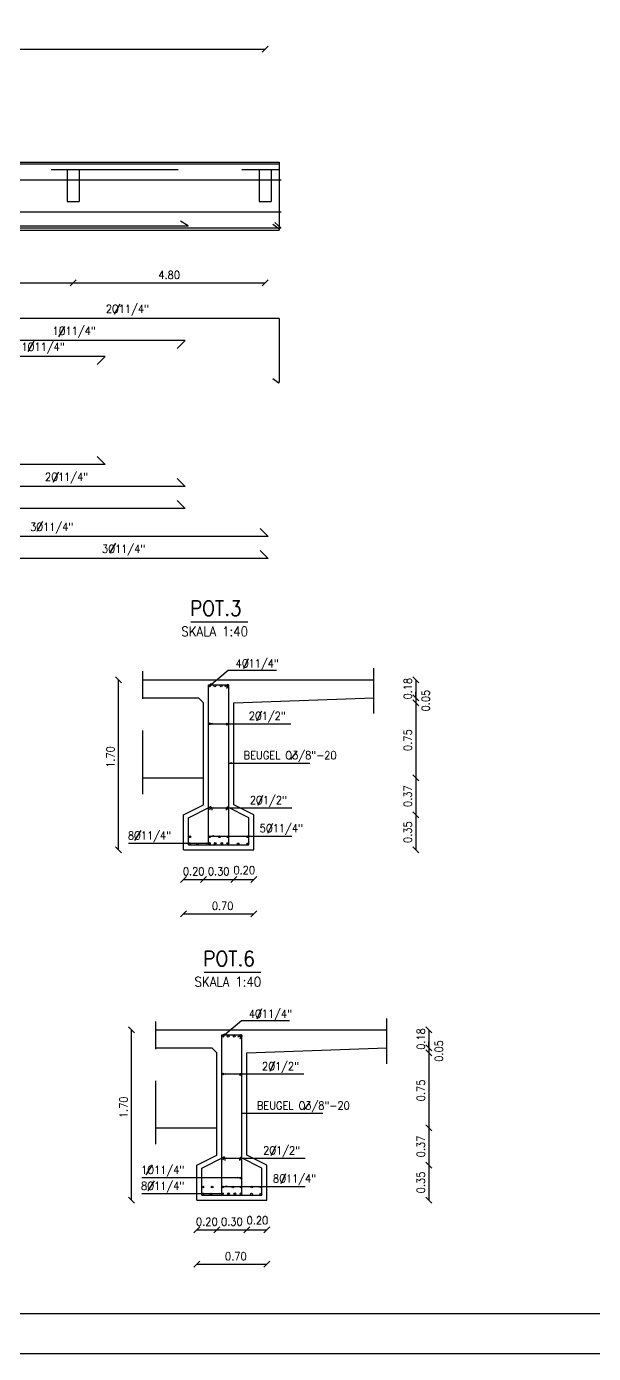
# Model space of a CAD drawing. Header units: metres. Extents: x 95.5 to 179.6, y 508.3 to 567.7.
# Drawn here: x 123.39 to 137.56, y 508.34 to 541.51 of the extents above; entities that cross this region are included whole.
import ezdxf

# ---------------------------------------------------------------- set-up
doc = ezdxf.new("R2010")
doc.units = ezdxf.units.M
doc.header["$MEASUREMENT"] = 0
doc.header["$PDMODE"] = 33
doc.header["$PDSIZE"] = 0.0001
doc.linetypes.add('HIDDEN2', pattern=[4.7625, 3.175, -1.5875])
doc.layers.get('0').update_dxf_attribs({"linetype": 'CONTINUOUS'})
doc.layers.get('DEFPOINTS').update_dxf_attribs({"linetype": 'CONTINUOUS'})
for name, color, linetype in [('2', 2, 'CONTINUOUS'), ('2000', 7, 'CONTINUOUS'), ('3', 3, 'CONTINUOUS'), ('4', 4, 'CONTINUOUS'), ('5', 5, 'CONTINUOUS')]:
    doc.layers.add(name, color=color, linetype=linetype)
doc.styles.get("Standard").update_dxf_attribs({"font": 'Simplex.shx', "width": 0.9})
doc.dimstyles.new('100', dxfattribs={"dimscale": 0, "dimtxt": 0.2, "dimasz": 0.15, "dimexe": 0.1, "dimexo": 0.1, "dimgap": 0.1, "dimtad": 1, "dimrnd": 0.0001, "dimzin": 0, "dimdsep": 46, "dimtxsty": 'Standard', "dimblk1": 'OBLIQUE', "dimblk2": 'OBLIQUE', "dimsah": 1, "dimcen": 0, "dimse1": 1, "dimse2": 1, "dimclrd": 256, "dimclre": 256, "dimclrt": 256, "dimaunit": 1, "dimadec": 0, "dimazin": 0, "dimtfac": 0.1, "dimtdec": 1, "dimtofl": 0, "dimtmove": 0, "dimatfit": 1, "dimldrblk": 'OBLIQUE', "dimfxl": 1, "dimtolj": 1, "dimtzin": 0, "dimarcsym": 0})
doc.dimstyles.new('40$7', dxfattribs={"dimscale": 0, "dimtxt": 0.08, "dimasz": 0.07, "dimexe": 0.1, "dimexo": 0.1, "dimgap": 0.04, "dimtad": 1, "dimrnd": 0.0001, "dimzin": 0, "dimdsep": 46, "dimtxsty": 'Standard', "dimblk1": 'CLOSEDBLANK', "dimblk2": 'CLOSEDBLANK', "dimsah": 1, "dimcen": 0, "dimse1": 1, "dimse2": 1, "dimclrd": 256, "dimclre": 256, "dimclrt": 256, "dimaunit": 1, "dimadec": 0, "dimazin": 0, "dimtfac": 0.1, "dimtdec": 1, "dimtofl": 0, "dimtmove": 0, "dimatfit": 1, "dimldrblk": 'CLOSEDBLANK', "dimfxl": 1, "dimtolj": 1, "dimtzin": 0, "dimarcsym": 0})

# ---------------------------------------------------------------- blocks, each defined once
blk = doc.blocks.new('_OBLIQUE')
at = {"color": 0, "linetype": 'ByBlock'}
blk.add_line((-0.5, -0.5), (0.5, 0.5), dxfattribs=at)
blk = doc.blocks.new('_CLOSEDBLANK')
at = {"color": 0, "linetype": 'ByBlock'}
for p, q in [((-1, 0.17), (0, 0)), ((-1, 0.17), (-1, -0.17)), ((0, 0), (-1, -0.17))]:
    blk.add_line(p, q, dxfattribs=at)
blk = doc.blocks.new('*D21')
at = {"linetype": 'ByBlock'}
blk.add_line((144.326, 560.356), (168.326, 560.356), dxfattribs=at)
at = {"layer": 'DEFPOINTS', "color": 0, "linetype": 'ByBlock'}
for p in [(168.326, 560.356), (144.326, 556.557), (168.326, 556.557)]:
    blk.add_point(p, dxfattribs=at)
at = {"linetype": 'ByBlock', "xscale": 0.15, "yscale": 0.15, "zscale": 0.15, "rotation": 180}
blk.add_blockref('_OBLIQUE', (144.326, 560.356), dxfattribs=at)
at = {"linetype": 'ByBlock', "xscale": 0.15, "yscale": 0.15, "zscale": 0.15}
blk.add_blockref('_OBLIQUE', (168.326, 560.356), dxfattribs=at)
at = {"linetype": 'ByBlock', "insert": (156.289, 560.556), "char_height": 0.2, "attachment_point": 5}
blk.add_mtext('\\A1;24.00', dxfattribs=at)
blk = doc.blocks.new('*D30')
at = {"linetype": 'ByBlock'}
blk.add_line((119.753, 541.179), (124.553, 541.179), dxfattribs=at)
at = {"layer": 'DEFPOINTS', "color": 0, "linetype": 'ByBlock'}
for p in [(119.753, 542.567), (124.553, 542.567), (124.553, 541.179)]:
    blk.add_point(p, dxfattribs=at)
at = {"linetype": 'ByBlock', "xscale": 0.15, "yscale": 0.15, "zscale": 0.15, "rotation": 180}
blk.add_blockref('_OBLIQUE', (119.753, 541.179), dxfattribs=at)
at = {"linetype": 'ByBlock', "xscale": 0.15, "yscale": 0.15, "zscale": 0.15}
blk.add_blockref('_OBLIQUE', (124.553, 541.179), dxfattribs=at)
at = {"linetype": 'ByBlock', "insert": (122.153, 541.379), "char_height": 0.2, "attachment_point": 5}
blk.add_mtext('\\A1;4.80', dxfattribs=at)
blk = doc.blocks.new('*D31')
at = {"linetype": 'ByBlock'}
blk.add_line((124.553, 541.179), (129.353, 541.179), dxfattribs=at)
at = {"layer": 'DEFPOINTS', "color": 0, "linetype": 'ByBlock'}
for p in [(124.553, 542.567), (129.353, 542.567), (129.353, 541.179)]:
    blk.add_point(p, dxfattribs=at)
at = {"linetype": 'ByBlock', "xscale": 0.15, "yscale": 0.15, "zscale": 0.15, "rotation": 180}
blk.add_blockref('_OBLIQUE', (124.553, 541.179), dxfattribs=at)
at = {"linetype": 'ByBlock', "xscale": 0.15, "yscale": 0.15, "zscale": 0.15}
blk.add_blockref('_OBLIQUE', (129.353, 541.179), dxfattribs=at)
at = {"linetype": 'ByBlock', "insert": (126.953, 541.379), "char_height": 0.2, "attachment_point": 5}
blk.add_mtext('\\A1;4.80', dxfattribs=at)

msp = doc.modelspace()

# ---------------------------------------------------------------- linework, layer by layer
at = {"layer": '2', "linetype": 'HIDDEN2'}
msp.add_line((104.953, 537.935), (129.703, 537.935), dxfattribs=at)
at = {"layer": '2'}
for p, q in [((125.723, 534.565), (125.579, 534.31)), ((124.334, 534.007), (124.191, 533.752)), ((123.568, 533.641), (123.425, 533.386)), ((124.189, 530.363), (124.046, 530.108)), ((123.79, 529.136), (123.647, 528.881)), ((125.61, 528.594), (125.466, 528.339)), ((128.931, 525.704), (128.81, 525.453)), ((129.259, 524.392), (129.139, 524.141)), ((130.136, 523.383), (129.988, 523.182)), ((129.287, 522.287), (129.167, 522.036)), ((129.533, 521.582), (129.413, 521.331)), ((126.249, 521.408), (126.089, 521.162)), ((129.261, 516.947), (129.141, 516.696)), ((129.589, 515.635), (129.469, 515.384)), ((130.467, 514.626), (130.318, 514.425)), ((129.617, 513.53), (129.497, 513.279)), ((126.531, 513.051), (126.371, 512.805)), ((129.864, 512.825), (129.743, 512.574)), ((126.58, 512.651), (126.419, 512.405))]:
    msp.add_line(p, q, dxfattribs=at)
at = {"layer": '2', "linetype": 'ByBlock'}
for p, q in [((125.684, 520.929), (125.684, 525.179)), ((133.115, 525.179), (133.115, 524.729)), ((133.115, 524.729), (133.115, 524.879)), ((133.115, 524.729), (133.115, 524.604)), ((133.115, 524.604), (133.115, 524.454)), ((133.115, 524.604), (133.115, 522.729)), ((133.115, 522.729), (133.115, 521.804)), ((133.115, 521.804), (133.115, 520.929)), ((127.315, 520.187), (127.815, 520.187)), ((127.815, 520.187), (128.565, 520.187)), ((128.565, 520.187), (129.065, 520.187)), ((127.315, 519.323), (129.065, 519.323)), ((126.014, 512.172), (126.014, 516.422)), ((133.445, 516.422), (133.445, 515.972)), ((133.445, 515.972), (133.445, 516.122)), ((133.445, 515.972), (133.445, 515.847)), ((133.445, 515.847), (133.445, 513.972)), ((133.445, 515.847), (133.445, 515.697)), ((133.445, 513.972), (133.445, 513.047)), ((133.445, 513.047), (133.445, 512.172)), ((127.645, 511.43), (128.145, 511.43)), ((128.145, 511.43), (128.895, 511.43)), ((128.895, 511.43), (129.395, 511.43)), ((127.645, 510.566), (129.395, 510.566))]:
    msp.add_line(p, q, dxfattribs=at)
at = {"layer": '2000', "color": 71}
msp.add_lwpolyline([(95.506, 508.336), (179.606, 508.336), (179.606, 567.736), (95.506, 567.736)], close=True, dxfattribs=at)
at = {"layer": '2000', "color": 76}
msp.add_lwpolyline([(100.506, 509.336), (178.606, 509.336), (178.606, 566.736), (100.506, 566.736)], close=True, dxfattribs=at)
at = {"layer": '3'}
for p, q in [((129.703, 538.065), (117.353, 538.065)), ((129.703, 538.065), (129.703, 536.45)), ((129.753, 537.665), (117.353, 537.665)), ((129.753, 536.865), (117.353, 536.865)), ((127.427, 536.515), (117.353, 536.515)), ((129.74, 536.465), (117.353, 536.465)), ((127.429, 536.524), (127.233, 536.64)), ((129.695, 536.446), (129.54, 536.557)), ((129.744, 536.473), (129.592, 536.609)), ((129.703, 534.207), (121.603, 534.207)), ((129.703, 534.207), (129.703, 532.621)), ((127.353, 533.657), (117.353, 533.657)), ((127.353, 533.657), (127.154, 533.457)), ((125.353, 533.257), (121.603, 533.257)), ((125.353, 533.257), (125.154, 533.057)), ((129.672, 532.604), (129.54, 532.699)), ((125.353, 530.557), (125.154, 530.756)), ((125.353, 530.557), (119.303, 530.557)), ((127.353, 530.007), (127.154, 530.206)), ((127.353, 530.007), (117.353, 530.007)), ((127.353, 529.457), (117.603, 529.457)), ((127.353, 529.457), (127.154, 529.656)), ((129.428, 528.757), (119.303, 528.757)), ((129.428, 528.757), (129.229, 528.956)), ((129.428, 528.207), (129.229, 528.406)), ((129.428, 528.207), (121.353, 528.207)), ((127.94, 521.054), (127.94, 525.054)), ((127.94, 525.054), (128.422, 525.054)), ((128.341, 525.007), (128.4, 525.051)), ((128.388, 524.965), (128.439, 525.01)), ((128.44, 521.054), (128.44, 525.031)), ((127.44, 521.727), (127.98, 521.997)), ((128.017, 521.975), (128.017, 521.915)), ((128.381, 521.966), (128.381, 521.915)), ((128.94, 521.727), (128.418, 521.988)), ((127.44, 521.054), (127.44, 521.727)), ((128.94, 521.054), (128.94, 521.727)), ((127.44, 521.054), (128.94, 521.054)), ((128.27, 516.297), (128.752, 516.297)), ((128.27, 512.297), (128.27, 516.297)), ((128.672, 516.25), (128.73, 516.294)), ((128.719, 516.209), (128.769, 516.253)), ((128.77, 512.297), (128.77, 516.274)), ((127.77, 512.97), (128.311, 513.24)), ((128.347, 513.218), (128.347, 513.158)), ((128.712, 513.209), (128.712, 513.158)), ((129.27, 512.97), (128.748, 513.231)), ((127.77, 512.297), (127.77, 512.97)), ((129.27, 512.297), (129.27, 512.97)), ((127.77, 512.297), (129.27, 512.297))]:
    msp.add_line(p, q, dxfattribs=at)
for centre, radius, start, end in [((127.427, 536.52), 0.005, 270, 59.5649), ((129.698, 536.45), 0.005, 234.4954, 0), ((129.74, 536.47), 0.005, 270, 48.0486), ((129.683, 532.621), 0.02, 234.4954, 0), ((128.415, 525.031), 0.025, 360, 126.6703), ((128.422, 525.029), 0.025, 311.7486, 90), ((127.992, 521.975), 0.025, 0, 116.5651), ((128.406, 521.966), 0.025, 63.4349, 180), ((128.745, 516.274), 0.025, 360, 126.6703), ((128.752, 516.272), 0.025, 311.7486, 90), ((128.322, 513.218), 0.025, 0, 116.5651), ((128.737, 513.209), 0.025, 63.4349, 180)]:
    msp.add_arc(centre, radius, start, end, dxfattribs=at)
at = {"layer": '4'}
for p, q in [((124.403, 537.935), (124.403, 537.135)), ((124.703, 537.935), (124.703, 537.135)), ((129.203, 537.935), (129.203, 537.135)), ((129.503, 537.935), (129.503, 537.135)), ((124.403, 537.135), (124.703, 537.135)), ((129.203, 537.135), (129.503, 537.135)), ((127.494, 526.621), (128.915, 526.621)), ((127.824, 517.864), (129.246, 517.864))]:
    msp.add_line(p, q, dxfattribs=at)
at = {"layer": '4', "linetype": 'HIDDEN2', "ltscale": 0.5}
for p, q in [((132.065, 524.336), (132.065, 525.468)), ((126.292, 522.321), (126.292, 525.391)), ((126.623, 513.564), (126.623, 516.634)), ((132.395, 515.579), (132.395, 516.711))]:
    msp.add_line(p, q, dxfattribs=at)
at = {"layer": '5'}
for p, q in [((104.953, 538.115), (129.703, 538.115)), ((129.703, 538.115), (129.703, 536.415)), ((104.953, 536.415), (129.703, 536.415)), ((126.292, 525.179), (132.065, 525.179)), ((126.292, 524.729), (127.69, 524.729)), ((127.815, 524.604), (127.69, 524.729)), ((127.815, 522.054), (127.815, 524.604)), ((128.565, 524.604), (132.065, 524.729)), ((128.565, 522.054), (128.565, 524.604)), ((126.292, 522.729), (127.815, 522.729)), ((127.315, 521.804), (127.815, 522.054)), ((127.315, 520.929), (127.315, 521.804)), ((129.065, 521.804), (128.565, 522.054)), ((129.065, 520.929), (129.065, 521.804)), ((127.315, 520.929), (129.065, 520.929)), ((126.623, 516.422), (132.395, 516.422)), ((126.623, 515.972), (128.02, 515.972)), ((128.145, 515.847), (128.02, 515.972)), ((128.145, 513.297), (128.145, 515.847)), ((128.895, 515.847), (132.395, 515.972)), ((128.895, 513.297), (128.895, 515.847)), ((126.623, 513.972), (128.145, 513.972)), ((127.645, 513.047), (128.145, 513.297)), ((129.395, 513.047), (128.895, 513.297)), ((127.645, 512.172), (127.645, 513.047)), ((129.395, 512.172), (129.395, 513.047)), ((127.645, 512.172), (129.395, 512.172))]:
    msp.add_line(p, q, dxfattribs=at)
for centre in [(127.965, 525.027), (128.094, 525.027), (128.25, 525.027), (128.414, 525.022), (127.963, 524.079), (128.404, 524.066), (127.957, 521.96), (128.417, 521.96), (127.466, 521.254), (127.957, 521.254), (127.957, 521.087), (128.106, 521.087), (128.211, 521.254), (128.266, 521.087), (128.417, 521.254), (128.417, 521.087), (128.913, 521.254), (127.464, 521.08), (127.664, 521.073), (128.679, 521.073), (128.917, 521.073), (128.295, 516.27), (128.425, 516.27), (128.58, 516.27), (128.744, 516.265), (128.294, 515.322), (128.734, 515.309), (128.287, 513.203), (128.748, 513.203), (127.796, 512.497), (128.03, 512.497), (128.287, 512.497), (128.541, 512.497), (128.748, 512.721), (128.748, 512.497), (129.019, 512.497), (129.243, 512.497), (127.794, 512.323), (127.995, 512.317), (128.287, 512.33), (128.436, 512.33), (128.596, 512.33), (128.748, 512.33), (129.01, 512.317), (129.247, 512.317)]:
    msp.add_circle(centre, 0.0233, dxfattribs=at)
at = {"layer": 'DEFPOINTS', "color": 0, "linetype": 'ByBlock'}
for p in [(125.684, 525.179), (126.292, 525.179), (132.065, 525.179), (127.815, 524.604), (127.815, 524.604), (132.065, 524.729), (132.065, 524.729), (133.115, 524.729), (133.115, 524.604), (127.815, 522.729), (127.815, 522.729), (133.115, 522.729), (127.815, 522.054), (127.815, 522.054), (128.565, 522.054), (128.565, 522.054), (129.065, 521.804), (129.065, 521.804), (133.115, 521.804), (127.315, 520.929), (127.315, 520.929), (127.315, 520.929), (129.065, 520.929), (129.065, 520.929), (129.065, 520.929), (133.115, 520.929), (127.815, 520.187), (128.565, 520.187), (129.065, 520.187), (129.065, 519.323), (126.014, 516.422), (126.623, 516.422), (132.395, 516.422), (128.145, 515.847), (128.145, 515.847), (132.395, 515.972), (132.395, 515.972), (133.445, 515.972), (133.445, 515.847), (128.145, 513.972), (128.145, 513.972), (133.445, 513.972), (128.145, 513.297), (128.145, 513.297), (128.895, 513.297), (128.895, 513.297), (129.395, 513.047), (129.395, 513.047), (133.445, 513.047), (127.645, 512.172), (127.645, 512.172), (127.645, 512.172), (129.395, 512.172), (129.395, 512.172), (129.395, 512.172), (133.445, 512.172), (128.145, 511.43), (128.895, 511.43), (129.395, 511.43), (129.395, 510.566)]:
    msp.add_point(p, dxfattribs=at)

# ---------------------------------------------------------------- block references
at = {"layer": '2', "linetype": 'ByBlock', "xscale": 0.15, "yscale": 0.15, "zscale": 0.15}
for p, rotation in [((125.684, 525.179), 90), ((133.115, 525.179), 90), ((133.115, 524.729), 270), ((133.115, 524.729), 270), ((133.115, 524.604), 90), ((133.115, 524.604), 90), ((133.115, 522.729), 270), ((133.115, 522.729), 90), ((133.115, 521.804), 270), ((133.115, 521.804), 90), ((125.684, 520.929), 270), ((133.115, 520.929), 270), ((127.315, 520.187), 180), ((127.815, 520.187), 180), ((128.565, 520.187), 180), ((127.315, 519.323), 180), ((126.014, 516.422), 90), ((133.445, 516.422), 90), ((133.445, 515.972), 270), ((133.445, 515.972), 270), ((133.445, 515.847), 90), ((133.445, 515.847), 90), ((133.445, 513.972), 90), ((133.445, 513.972), 270), ((133.445, 513.047), 90), ((133.445, 513.047), 270), ((126.014, 512.172), 270), ((133.445, 512.172), 270), ((127.645, 511.43), 180), ((128.145, 511.43), 180), ((128.895, 511.43), 180), ((127.645, 510.566), 180)]:
    msp.add_blockref('_OBLIQUE', p, dxfattribs=dict(at, rotation=rotation))
for p in [(127.815, 520.187), (128.565, 520.187), (129.065, 520.187), (129.065, 519.323), (128.145, 511.43), (128.895, 511.43), (129.395, 511.43), (129.395, 510.566)]:
    msp.add_blockref('_OBLIQUE', p, dxfattribs=at)

# ---------------------------------------------------------------- texts
at = {"layer": '2', "width": 0.9}
for s, p in [('2O11/4"', (125.369, 534.349)), ('1O11/4"', (124.04, 533.799)), ('1O11/4"', (123.264, 533.399)), ('2O11/4"', (123.85, 530.149)), ('3O11/4"', (123.478, 528.899)), ('3O11/4"', (125.276, 528.349)), ('4O11/4"', (128.614, 525.486)), ('2O1/2"', (128.942, 524.174)), ('BEUGEL O3/8"-20', (128.815, 523.19)), ('2O1/2"', (128.97, 522.069)), ('5O11/4"', (129.216, 521.364)), ('8O11/4"', (125.921, 521.181)), ('4O11/4"', (128.944, 516.729)), ('2O1/2"', (129.273, 515.417)), ('BEUGEL O3/8"-20', (129.145, 514.433)), ('2O1/2"', (129.301, 513.312)), ('1O11/4"', (126.251, 512.824)), ('8O11/4"', (129.547, 512.607)), ('8O11/4"', (126.251, 512.424))]:
    msp.add_text(s, height=0.2, dxfattribs=at).set_placement(p)
at = {"layer": '2', "linetype": 'ByBlock', "char_height": 0.2, "attachment_point": 5, "rotation": 90}
for s, insert in [('\\A1;0.18', (132.915, 524.954)), ('\\A1;0.05', (133.364, 524.654)), ('\\A1;0.75', (132.915, 523.667)), ('\\A1;1.70', (125.484, 523.247)), ('\\A1;0.37', (132.915, 522.267)), ('\\A1;0.35', (132.915, 521.367)), ('\\A1;0.18', (133.245, 516.197)), ('\\A1;0.05', (133.694, 515.897)), ('\\A1;0.75', (133.245, 514.91)), ('\\A1;1.70', (125.814, 514.49)), ('\\A1;0.37', (133.245, 513.51)), ('\\A1;0.35', (133.245, 512.61))]:
    msp.add_mtext(s, dxfattribs=dict(at, insert=insert))
at = {"layer": '2', "linetype": 'ByBlock', "char_height": 0.2, "attachment_point": 5}
for s, insert in [('\\A1;0.20', (127.565, 520.387)), ('\\A1;0.30', (128.19, 520.387)), ('\\A1;0.20', (128.829, 520.42)), ('\\A1;0.70', (128.289, 519.523)), ('\\A1;0.20', (127.895, 511.63)), ('\\A1;0.30', (128.52, 511.63)), ('\\A1;0.20', (129.159, 511.664)), ('\\A1;0.70', (128.619, 510.766))]:
    msp.add_mtext(s, dxfattribs=dict(at, insert=insert))
at = {"layer": '3', "width": 0.9}
for p in [(127.257, 526.265), (127.587, 517.508)]:
    msp.add_text('SKALA 1:40', height=0.24, dxfattribs=at).set_placement(p)
at = {"layer": '4', "width": 0.9}
for s, p in [('POT.3', (127.476, 526.777)), ('POT.6', (127.807, 518.02))]:
    msp.add_text(s, height=0.375, dxfattribs=at).set_placement(p)

# ---------------------------------------------------------------- dimensions: what is measured, and where the dimension line sits
at = {"layer": '2'}
for base, p1, p2, picture, middle in [((124.553, 535.096), (119.753, 536.484), (124.553, 536.484), '*D30', (122.153, 534.671)), ((129.353, 535.096), (124.553, 536.484), (129.353, 536.484), '*D31', (126.953, 534.671))]:
    dim = msp.add_linear_dim(base=base, p1=p1, p2=p2, dimstyle='100', override={"dimscale": 1, "dimtmove": 1, "dimatfit": 3}, dxfattribs=at)
    dim.commit()
    dim.dimension.update_dxf_attribs({"geometry": picture, "text_midpoint": middle, "insert": (0, -6.083)})
at = {"layer": '4'}
dim = msp.add_linear_dim(base=(129.353, 540.943), p1=(105.353, 537.144), p2=(129.353, 537.144), dimstyle='100', override={"dimscale": 1}, dxfattribs=at)
dim.commit()
dim.dimension.update_dxf_attribs({"geometry": '*D21', "text_midpoint": (117.316, 540.943), "dimtype": 128, "insert": (-38.973, -19.413)})

# ---------------------------------------------------------------- leaders
at = {"layer": '2'}
for points in [[(127.965, 525.027), (128.428, 525.417), (129.633, 525.417)], [(127.963, 524.079), (129.99, 524.079)], [(128.44, 523.096), (130.466, 523.096)], [(127.992, 521.975), (130.018, 521.975)], [(127.992, 521.269), (130.018, 521.269)], [(127.963, 521.087), (125.936, 521.087)], [(128.295, 516.27), (128.758, 516.66), (129.964, 516.66)], [(128.294, 515.322), (130.32, 515.322)], [(128.77, 514.339), (130.796, 514.339)], [(128.322, 513.218), (130.348, 513.218)], [(128.74, 512.729), (126.267, 512.729)], [(128.322, 512.512), (130.348, 512.512)], [(128.293, 512.33), (126.267, 512.33)]]:
    msp.add_leader(points, dimstyle='40$7', override={"dimscale": 1}, dxfattribs=at)

doc.saveas('drawing.dxf')
